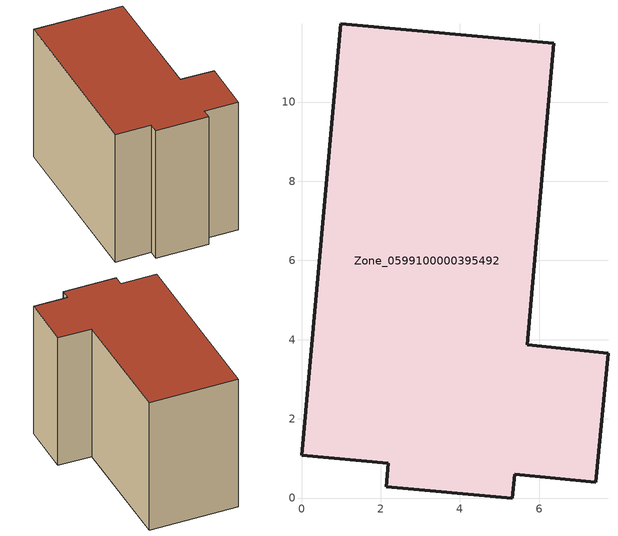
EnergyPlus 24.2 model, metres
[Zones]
Zone_0599100000395492
 floor ground (C_G): 7.74,3.65 7.43,0.4 5.38,0.6 5.33,0 2.13,0.29 2.19,0.88 0,1.08 0.99,11.97 6.38,11.48 5.7,3.87 z0
 wall outside (C_F): 5.33,0 5.38,0.6 7.43,0.4 7.74,3.65 5.7,3.87 6.38,11.48 0.99,11.97 0,1.08 2.19,0.88 2.13,0.29 5.33,0 z0:8.65
 roof outside (C_R): 5.7,3.87 6.38,11.48 0.99,11.97 0,1.08 2.19,0.88 2.13,0.29 5.33,0 5.38,0.6 7.43,0.4 7.74,3.65 z8.65
[BUILDING]
Pand.0599100000395492: North Axis=0; Terrain=City; Loads Convergence Tolerance Value=0.04; Temperature Convergence Tolerance Value=0.4; Solar Distribution=FullExterior; Maximum Number of Warmup Days=25; Minimum Number of Warmup Days=1
[Site:Location]
Rotterdam.The.Hague.AP_ZH_NLD Design_Conditions: Latitude=51.96; Longitude=4.45; Time Zone=1; Elevation=-4.5
[SITE:GROUNDTEMPERATURE:BUILDINGSURFACE]
18, 18, 18, 18, 18, 18, 18, 18, 18, 18, 18, 18
[MATERIAL] Thermal Absorptance=0.9; Solar Absorptance=0.7; Visible Absorptance=0.7
Name | Roughness | Thickness | Conductivity | Density | Specific Heat
G.TC.1992-2005 | MediumSmooth | 0.15 | 0.06 | 540 | 1210
F.TC.1992-2005 | Rough | 0.3 | 0.12 | 1920 | 840
R.TC.1992-2005 | MediumRough | 0.2 | 0.08 | 1500 | 1000
[CONSTRUCTION]
C_G: G.TC.1992-2005
C_F: F.TC.1992-2005
C_R: R.TC.1992-2005
[ZONE]
Zone_0599100000395492: Type=1; Multiplier=1; Ceiling Height=Autocalculate; Volume=Autocalculate; Floor Area=autocalculate; Part of Total Floor Area=Yes
[ZONEINFILTRATION:DESIGNFLOWRATE]
Infil_Zone_0599100000395492: Zone or ZoneList or Space or SpaceList=Zone_0599100000395492; Schedule=AlwaysOn; Design Flow Rate Calculation Method=Flow/Area; Flow Rate per Floor Area=0.0015; Constant Term Coefficient=1; Temperature Term Coefficient=0; Velocity Term Coefficient=0; Velocity Squared Term Coefficient=0
[HVACTEMPLATE:ZONE:IDEALLOADSAIRSYSTEM]
Zone_0599100000395492: Maximum Heating Supply Air Temperature=50; Minimum Cooling Supply Air Temperature=13; Maximum Heating Supply Air Humidity Ratio=0.0156; Minimum Cooling Supply Air Humidity Ratio=0.0077; Heating Limit=NoLimit; Cooling Limit=NoLimit; Dehumidification Control Type=ConstantSensibleHeatRatio; Cooling Sensible Heat Ratio=0.7; Dehumidification Setpoint=60; Humidification Control Type=None; Humidification Setpoint=30; Outdoor Air Method=None; Outdoor Air Flow Rate per Person=0.00944; Outdoor Air Flow Rate per Zone Floor Area=0; Outdoor Air Flow Rate per Zone=0; Demand Controlled Ventilation Type=None; Outdoor Air Economizer Type=NoEconomizer; Heat Recovery Type=None; Sensible Heat Recovery Effectiveness=0.7; Latent Heat Recovery Effectiveness=0.65
[ZONECONTROL:THERMOSTAT]
ThermostatControl_Zone_0599100000395492: Zone or ZoneList=Zone_0599100000395492; Control Type Schedule=DualSetpointControlType; Control 1=Thermostat_Zone_0599100000395492; Temperature Difference Between Cutout And Setpoint=0
[THERMOSTATSETPOINT:DUALSETPOINT]
Thermostat_Zone_0599100000395492: Heating Setpoint Temperature Schedule=HeatingSetpoint_Zone_0599100000395492; Cooling Setpoint Temperature Schedule=CoolingSetpoint_Zone_0599100000395492
[SCHEDULE:COMPACT]
HeatingSetpoint_Zone_0599100000395492: Through: 12/31, For: AllDays, Until: 24:00, 21
CoolingSetpoint_Zone_0599100000395492: Through: 12/31, For: AllDays, Until: 24:00, 24
DualSetpointControlType: Through: 12/31, For: AllDays, Until: 24:00, 4
AlwaysOn: Through: 12/31, For: AllDays, Until: 24:00, 1
